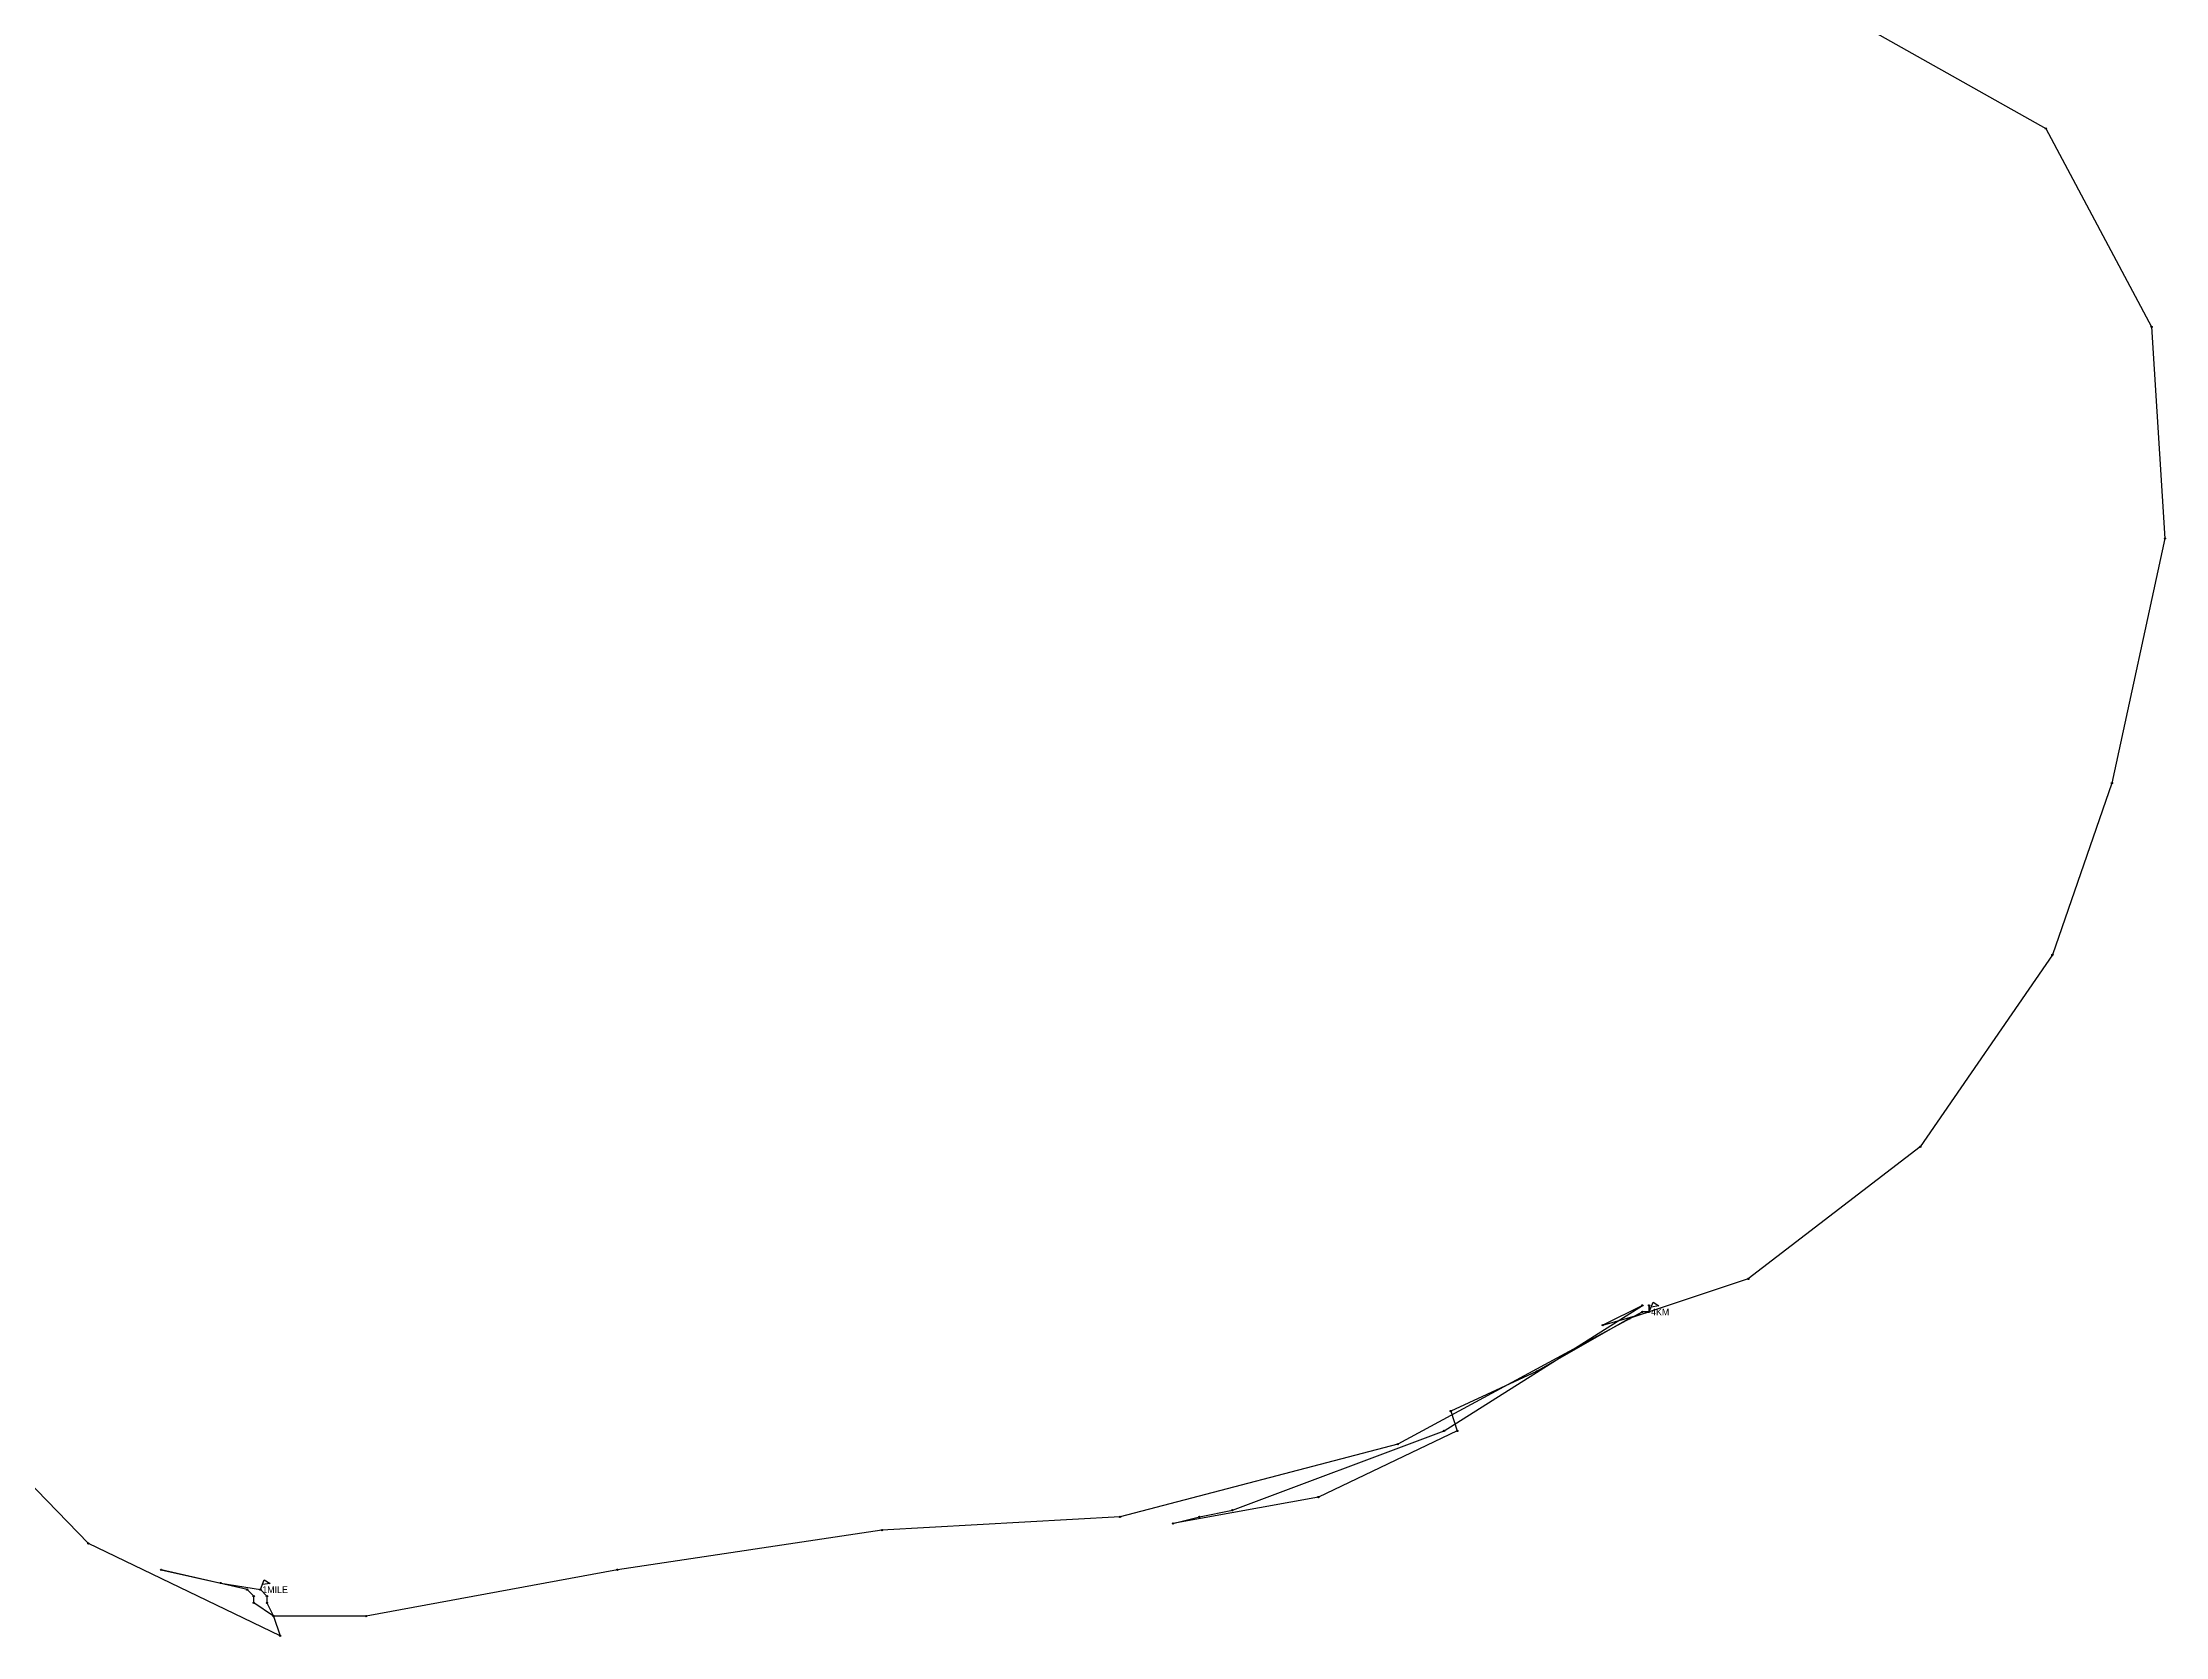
# Model space of a CAD drawing. Extents: x 488641 to 489299, y 4980265 to 4981230.
# Drawn here: x 488978 to 489299.1, y 4980264.9 to 4980506 of the extents above; entities that cross this region are included whole.
import ezdxf

# ---------------------------------------------------------------- set-up
doc = ezdxf.new("R2010")
doc.units = 0
for name, color, linetype in [('Tracks', 3, 'CONTINUOUS'), ('TrkAttribs', 3, 'CONTINUOUS'), ('Waypoints', 7, 'CONTINUOUS'), ('WptAttribs', 7, 'CONTINUOUS')]:
    doc.layers.add(name, color=color, linetype=linetype)

# ---------------------------------------------------------------- blocks, each defined once
blk = doc.blocks.new('WAYPOINT')
at = {"layer": 'WptAttribs'}
for p, q in [((0, 0), (0.6, 1.5)), ((1.5, 0.9375), (0.3, 0.75)), ((0.6, 1.5), (1.5, 0.9375))]:
    blk.add_line(p, q, dxfattribs=at)
at = {"layer": 'WptAttribs', "flags": 1}
for tag in ['Altitude', 'Type', 'Temperature', 'Symbol', 'Color', 'City', 'Categories', 'Country', 'Description', 'Position', 'Depth', 'Proximity', 'DisplayMode', 'Facility', 'Date Modified', 'Link', 'Name']:
    blk.add_attdef(tag, (0.3, -0.5), '', height=1, dxfattribs=at)
at = {"layer": 'WptAttribs'}
blk.add_attdef('Visible', (0.3, -0.5), '', height=1, dxfattribs=at)
blk = doc.blocks.new('TRACKPOINT')
at = {"layer": 'TrkAttribs'}
blk.add_circle((0, 0), 0.1, dxfattribs=at)
at = {"layer": 'TrkAttribs', "flags": 1}
for tag in ['Altitude', 'TrackName', 'Time', 'Position', 'Depth', 'LegLength', 'LegTime', 'LegSpeed', 'LegCourse']:
    blk.add_attdef(tag, (0, 0), '', height=1, dxfattribs=at)

msp = doc.modelspace()

# ---------------------------------------------------------------- linework, layer by layer
at = {"layer": 'Tracks'}
msp.add_polyline3d([(489249, 4980511, 921.4), (489281, 4980493, 921.4), (489297, 4980463, 921.4), (489299, 4980431, 921.4), (489291, 4980394, 919.82), (489282, 4980368, 930.86), (489262, 4980339, 919.82), (489236, 4980319, 919.82), (489218, 4980313, 922.98), (489204, 4980305, 921.4), (489191, 4980299, 918.24), (489192, 4980296, 919.82), (489171, 4980286, 921.4), (489149, 4980282, 921.4), (489153, 4980283, 919.82), (489158, 4980284, 918.24), (489190, 4980296, 921.4), (489220, 4980315, 922.98), (489220, 4980315, 921.4), (489214, 4980312, 921.4), (489221, 4980314, 922.98), (489221, 4980314, 921.4), (489221, 4980315, 902.48), (489221, 4980315, 910.36), (489221, 4980315, 935.59), (489221, 4980315, 919.82), (489221, 4980315, 918.24), (489221, 4980314, 921.4), (489220, 4980314, 919.82), (489183, 4980294, 918.24), (489141, 4980283, 919.82), (489105, 4980281, 919.82), (489065, 4980275, 919.82), (489027, 4980268, 919.82), (489013, 4980268, 915.09), (489010, 4980270, 915.09), (489010, 4980271, 915.09), (489009, 4980272, 918.24), (488996, 4980275, 916.67), (489005, 4980273, 916.67), (489011, 4980272, 916.67), (489012, 4980271, 905.63), (489012, 4980271, 918.24), (489012, 4980270, 919.82), (489013, 4980268, 918.24), (489013, 4980268, 911.94), (489013, 4980268, 922.98), (489014, 4980265, 916.67), (488985, 4980279, 919.82), (488952, 4980313, 916.67)], dxfattribs=at)
at = {"layer": 'Waypoints'}
for p in [(489221, 4980314, 915.05), (489011, 4980272, 909.53)]:
    msp.add_point(p, dxfattribs=at)

# ---------------------------------------------------------------- block references
at = {"layer": 'TrkAttribs'}
for p in [(489281, 4980493, 921.4), (489297, 4980463, 921.4), (489299, 4980431, 921.4), (489291, 4980394, 919.82), (489282, 4980368, 930.86), (489262, 4980339, 919.82), (489236, 4980319, 919.82), (489220, 4980315, 922.98), (489220, 4980315, 921.4), (489220, 4980314, 919.82), (489221, 4980315, 902.48), (489221, 4980315, 910.36), (489221, 4980315, 935.59), (489221, 4980315, 919.82), (489221, 4980315, 918.24), (489221, 4980314, 922.98), (489221, 4980314, 921.4), (489221, 4980314, 921.4), (489214, 4980312, 921.4), (489218, 4980313, 922.98), (489204, 4980305, 921.4), (489191, 4980299, 918.24), (489190, 4980296, 921.4), (489192, 4980296, 919.82), (489183, 4980294, 918.24), (489171, 4980286, 921.4), (489141, 4980283, 919.82), (489149, 4980282, 921.4), (489153, 4980283, 919.82), (489158, 4980284, 918.24), (488985, 4980279, 919.82), (489105, 4980281, 919.82), (488996, 4980275, 916.67), (489005, 4980273, 916.67), (489009, 4980272, 918.24), (489011, 4980272, 916.67), (489065, 4980275, 919.82), (489010, 4980271, 915.09), (489010, 4980270, 915.09), (489012, 4980271, 905.63), (489012, 4980271, 918.24), (489012, 4980270, 919.82), (489013, 4980268, 915.09), (489013, 4980268, 918.24), (489013, 4980268, 911.94), (489013, 4980268, 922.98), (489027, 4980268, 919.82), (489014, 4980265, 916.67)]:
    msp.add_blockref('TRACKPOINT', p, dxfattribs=at)
at = {"layer": 'WptAttribs'}
ref = msp.add_blockref('WAYPOINT', (489221, 4980314, 915.05), dxfattribs=at)
ref.add_attrib('Visible', '4KM', (489221.3, 4980313.5), dxfattribs={"height": 1})
ref = msp.add_blockref('WAYPOINT', (489011, 4980272, 909.53), dxfattribs=at)
ref.add_attrib('Visible', '1MILE', (489011.3, 4980271.5), dxfattribs={"height": 1})

doc.saveas('drawing.dxf')
